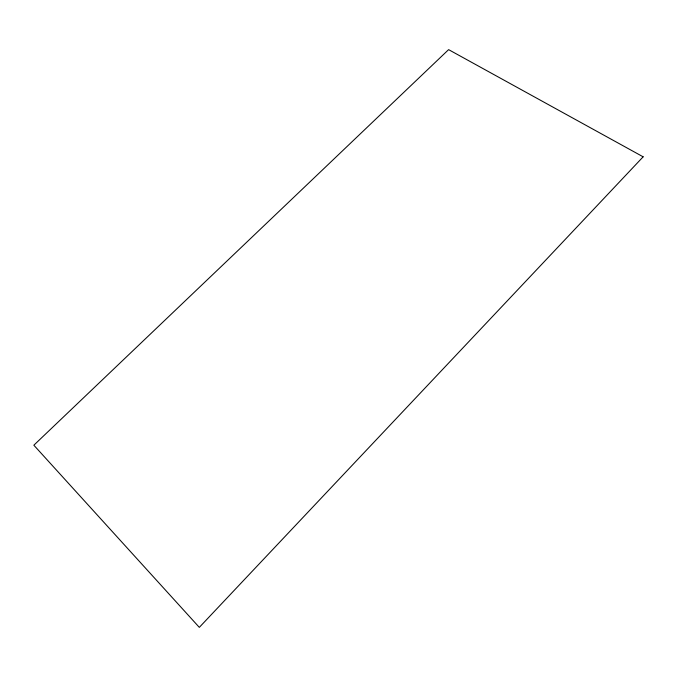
<?xml version="1.0" encoding="UTF-8"?>
<svg xmlns="http://www.w3.org/2000/svg" width="677" height="677" viewBox="0 0 677 677"><rect width="100%" height="100%" fill="white"/><g stroke="black" fill="none" stroke-linecap="round" stroke-linejoin="round"><path stroke-width="1.02" d="M643.15 156.819L199.317 627.367L33.85 445.204L448.614 49.633L643.15 156.819"/></g></svg>
